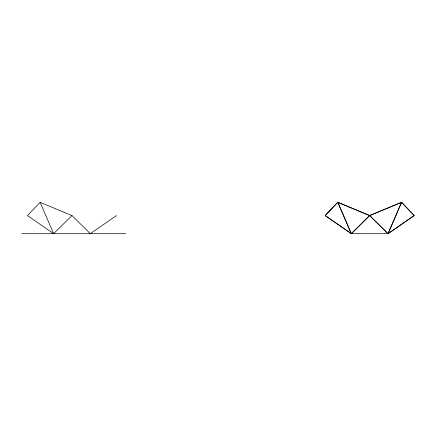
<?xml version="1.0" encoding="UTF-8"?>
<svg xmlns="http://www.w3.org/2000/svg" width="436" height="436" viewBox="0 0 436 436"><rect width="100%" height="100%" fill="white"/><g stroke="black" fill="none" stroke-linecap="round" stroke-linejoin="round"><path stroke-width="0.65" d="M401.54 202.315L369.69 215.569L388.051 233.685L401.54 202.315L414.2 215.52L388.051 233.685L351.323 233.685L325.174 215.569L337.786 202.315L369.635 215.52L351.323 233.685L325.174 215.52L337.835 202.315L369.69 215.569L388.051 233.685L414.2 215.569L401.589 202.315L369.739 215.52L351.323 233.685L337.786 202.315M388.051 233.685L401.589 202.315M71.973 215.569L40.123 202.315L27.463 215.569L53.612 233.685L71.973 215.569L90.339 233.685L116.483 215.569M21.8 233.685L125.819 233.685M337.835 202.315L351.323 233.685M40.123 202.315L53.612 233.685"/></g></svg>
